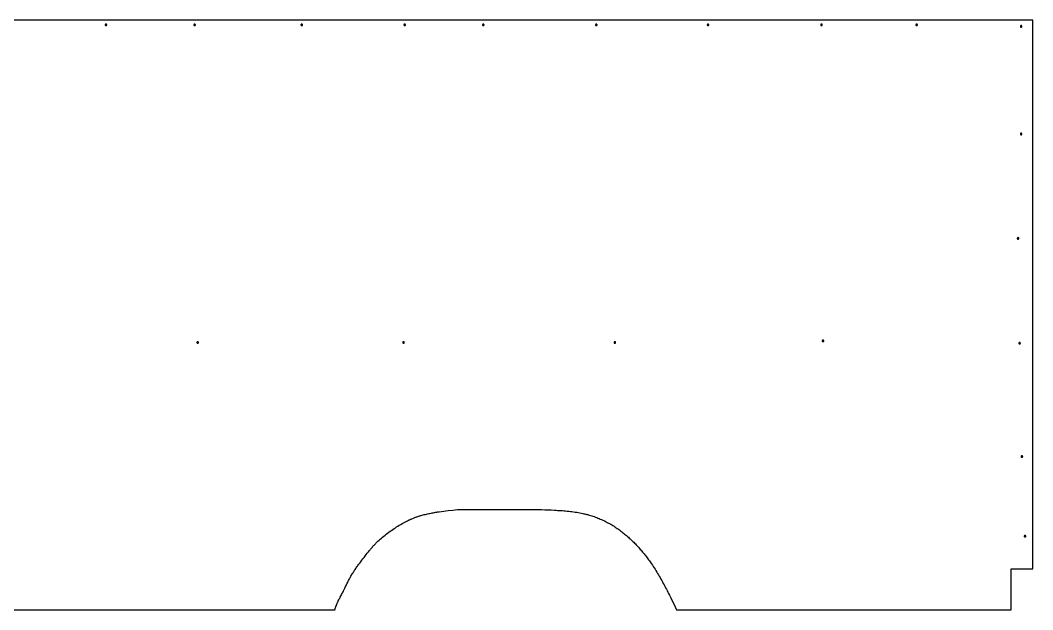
# Model space of a CAD drawing. Extents: x 339 to 7680, y 24 to 7374.
# Drawn here: x 2357 to 4974, y 208 to 1732 of the extents above; entities that cross this region are included whole.
import ezdxf

# ---------------------------------------------------------------- set-up
doc = ezdxf.new("R2010")
doc.units = 0
doc.layers.add('Default Layer', color=1, linetype='CONTINUOUS')

msp = doc.modelspace()

# ---------------------------------------------------------------- linework, layer by layer
at = {"layer": 'Default Layer'}
msp.add_lwpolyline([(2293.5, 208.1), (3170.8, 208.1), (3170.8, 208.2), (3170.8, 208.4), (3170.9, 208.8), (3171, 209.3), (3171.1, 209.7), (3171.4, 210.7), (3171.7, 211.7), (3171.8, 212.3), (3172, 212.9), (3172.5, 214.2), (3172.9, 215.4), (3173.4, 216.7), (3174.4, 219.2), (3174.9, 220.5), (3175.4, 221.7), (3175.9, 223), (3176.3, 224.2), (3176.8, 225.4), (3177.3, 226.5), (3177.8, 227.7), (3178.3, 228.9), (3179.4, 231.2), (3180.6, 233.6), (3181.8, 235.9), (3183, 238.2), (3184.3, 240.4), (3186.8, 245), (3188, 247.3), (3189.3, 249.6), (3190.5, 251.8), (3191.7, 254.1), (3192.8, 256.5), (3193.9, 258.8), (3196, 263.4), (3198.2, 268), (3200.4, 272.5), (3202.6, 277.1), (3203.8, 279.4), (3205, 281.6), (3206.1, 283.9), (3207.3, 286.1), (3208.5, 288.4), (3209.7, 290.6), (3211, 292.8), (3212.2, 295.1), (3213.5, 297.3), (3214.8, 299.5), (3216.1, 301.6), (3217.4, 303.8), (3218.7, 306), (3220.1, 308.1), (3221.5, 310.2), (3222.9, 312.4), (3224.3, 314.5), (3225.7, 316.6), (3227.2, 318.6), (3228.6, 320.7), (3230.1, 322.7), (3231.7, 324.8), (3233.2, 326.8), (3234.8, 328.7), (3237.6, 332.3), (3240.4, 336), (3243.2, 339.6), (3246, 343.3), (3251.6, 350.6), (3254.4, 354.2), (3257.2, 357.8), (3260.1, 361.4), (3261.5, 363.2), (3263, 365), (3264.5, 366.7), (3265.9, 368.5), (3267.4, 370.2), (3268.9, 372), (3270.5, 373.7), (3272, 375.4), (3273.6, 377), (3275.2, 378.7), (3276.8, 380.3), (3278.4, 381.9), (3280.1, 383.5), (3281.7, 385.1), (3284.7, 387.9), (3287.8, 390.6), (3290.9, 393.2), (3294, 395.9), (3297.1, 398.5), (3300.3, 401), (3303.5, 403.6), (3306.8, 406), (3310, 408.5), (3313.3, 410.9), (3316.6, 413.2), (3320, 415.5), (3323.4, 417.8), (3326.8, 420.1), (3330.2, 422.3), (3333.6, 424.4), (3337.1, 426.5), (3340.6, 428.6), (3344.2, 430.7), (3347.7, 432.6), (3349.5, 433.6), (3351.3, 434.6), (3353.1, 435.5), (3354.9, 436.5), (3356.8, 437.4), (3358.6, 438.3), (3360.4, 439.2), (3362.3, 440.1), (3364.1, 440.9), (3366, 441.8), (3367.9, 442.6), (3369.7, 443.4), (3371.6, 444.2), (3373.5, 445), (3375.4, 445.7), (3377.3, 446.5), (3379.2, 447.2), (3381.1, 447.9), (3383, 448.5), (3385, 449.2), (3386.9, 449.8), (3388.9, 450.4), (3390.8, 451), (3392.8, 451.6), (3395.7, 452.4), (3398.6, 453.2), (3401.5, 453.9), (3404.4, 454.6), (3407.3, 455.3), (3410.2, 456), (3413.2, 456.6), (3416.1, 457.2), (3419.1, 457.8), (3422, 458.3), (3425, 458.8), (3427.9, 459.4), (3430.9, 459.9), (3433.9, 460.3), (3436.8, 460.8), (3439.8, 461.2), (3445.8, 462.1), (3451.7, 462.9), (3457.7, 463.7), (3463.7, 464.4), (3475.6, 465.8), (3481.6, 466.5), (3487.5, 467.3), (3643.5, 467.3), (3696.5, 467.3), (3704.8, 466.9), (3713.1, 466.6), (3721.4, 466.2), (3729.7, 465.9), (3738, 465.5), (3742.1, 465.3), (3746.2, 465), (3750.4, 464.8), (3754.5, 464.5), (3758.6, 464.2), (3762.7, 463.9), (3766.8, 463.5), (3770.9, 463.1), (3775.1, 462.7), (3779.2, 462.2), (3783.2, 461.7), (3787.3, 461.2), (3791.4, 460.6), (3795.5, 459.9), (3799.6, 459.2), (3803.6, 458.5), (3807.7, 457.7), (3811.7, 456.8), (3813.8, 456.4), (3815.8, 455.9), (3817.8, 455.4), (3819.8, 454.9), (3821.8, 454.4), (3823.9, 453.9), (3825.9, 453.3), (3827.9, 452.8), (3831.1, 451.8), (3834.4, 450.8), (3837.6, 449.8), (3840.8, 448.7), (3844, 447.5), (3847.1, 446.3), (3850.3, 445.1), (3853.4, 443.9), (3856.5, 442.5), (3859.6, 441.2), (3862.6, 439.8), (3865.7, 438.4), (3868.7, 436.9), (3871.7, 435.4), (3874.6, 433.8), (3877.6, 432.2), (3880.5, 430.6), (3883.4, 428.9), (3886.3, 427.2), (3889.2, 425.4), (3892, 423.7), (3894.8, 421.8), (3897.6, 420), (3900.4, 418.1), (3903.2, 416.1), (3905.9, 414.2), (3908.6, 412.2), (3911.3, 410.1), (3914, 408.1), (3916.6, 406), (3919.2, 403.8), (3921.8, 401.7), (3924.2, 399.6), (3926.6, 397.6), (3929, 395.5), (3931.3, 393.4), (3933.6, 391.3), (3935.9, 389.1), (3938.2, 386.9), (3940.4, 384.8), (3942.7, 382.6), (3944.9, 380.3), (3947.1, 378.1), (3949.3, 375.8), (3951.4, 373.5), (3953.6, 371.3), (3955.7, 368.9), (3957.8, 366.6), (3959.8, 364.2), (3961.9, 361.9), (3963.9, 359.5), (3965.9, 357.1), (3967.9, 354.7), (3969.9, 352.2), (3971.9, 349.8), (3973.8, 347.3), (3975.7, 344.8), (3977.6, 342.3), (3979.5, 339.8), (3981.4, 337.3), (3983.2, 334.7), (3985, 332.1), (3986.8, 329.6), (3988.6, 327), (3991, 323.5), (3993.3, 319.9), (3995.6, 316.4), (3997.9, 312.8), (4000.2, 309.2), (4002.4, 305.6), (4004.6, 302), (4006.8, 298.3), (4008.9, 294.7), (4011, 291), (4013.1, 287.3), (4015.2, 283.6), (4017.3, 279.9), (4019.3, 276.2), (4021.3, 272.5), (4023.3, 268.7), (4025.3, 265), (4027.3, 261.2), (4029.2, 257.4), (4031.2, 253.7), (4033.1, 249.9), (4035, 246.1), (4038.8, 238.5), (4042.5, 230.9), (4046.2, 223.3), (4049.9, 215.6), (4053.5, 208), (4918.6, 208), (4918.6, 314.2), (4974, 314.1), (4974, 1732), (2318.5, 1732)], dxfattribs=at)
for points in [[(2581, 1720.1), (2581, 1720.3), (2581, 1720.5), (2580.9, 1720.6), (2580.8, 1720.8), (2580.8, 1721), (2580.7, 1721.2), (2580.5, 1721.3), (2580.4, 1721.5), (2580.3, 1721.6), (2580.1, 1721.7), (2580, 1721.8), (2579.8, 1721.9), (2579.6, 1722), (2579.4, 1722), (2579.2, 1722), (2579, 1722.1), (2578.8, 1722), (2578.6, 1722), (2578.4, 1722), (2578.2, 1721.9), (2578.1, 1721.8), (2577.9, 1721.7), (2577.7, 1721.6), (2577.6, 1721.5), (2577.5, 1721.3), (2577.3, 1721.2), (2577.2, 1721), (2577.2, 1720.8), (2577.1, 1720.6), (2577, 1720.5), (2577, 1720.3), (2577, 1720.1), (2577, 1719.8), (2577, 1719.7), (2577.1, 1719.5), (2577.2, 1719.3), (2577.2, 1719.1), (2577.3, 1718.9), (2577.5, 1718.8), (2577.6, 1718.6), (2577.7, 1718.5), (2577.9, 1718.4), (2578.1, 1718.3), (2578.2, 1718.2), (2578.4, 1718.1), (2578.6, 1718.1), (2578.8, 1718.1), (2579, 1718.1), (2579.2, 1718.1), (2579.4, 1718.1), (2579.6, 1718.1), (2579.8, 1718.2), (2580, 1718.3), (2580.1, 1718.4), (2580.3, 1718.5), (2580.4, 1718.6), (2580.5, 1718.8), (2580.7, 1718.9), (2580.8, 1719.1), (2580.8, 1719.3), (2580.9, 1719.5), (2581, 1719.7), (2581, 1719.8), (2581, 1720.1)], [(2810, 1720.1), (2810, 1720.3), (2810, 1720.5), (2809.9, 1720.6), (2809.8, 1720.8), (2809.8, 1721), (2809.7, 1721.2), (2809.5, 1721.3), (2809.4, 1721.5), (2809.3, 1721.6), (2809.1, 1721.7), (2809, 1721.8), (2808.8, 1721.9), (2808.6, 1722), (2808.4, 1722), (2808.2, 1722), (2808, 1722.1), (2807.8, 1722), (2807.6, 1722), (2807.4, 1722), (2807.2, 1721.9), (2807.1, 1721.8), (2806.9, 1721.7), (2806.7, 1721.6), (2806.6, 1721.5), (2806.5, 1721.3), (2806.3, 1721.2), (2806.2, 1721), (2806.2, 1720.8), (2806.1, 1720.6), (2806, 1720.5), (2806, 1720.3), (2806, 1720.1), (2806, 1719.8), (2806, 1719.7), (2806.1, 1719.5), (2806.2, 1719.3), (2806.2, 1719.1), (2806.3, 1718.9), (2806.5, 1718.8), (2806.6, 1718.6), (2806.7, 1718.5), (2806.9, 1718.4), (2807.1, 1718.3), (2807.2, 1718.2), (2807.4, 1718.1), (2807.6, 1718.1), (2807.8, 1718.1), (2808, 1718.1), (2808.2, 1718.1), (2808.4, 1718.1), (2808.6, 1718.1), (2808.8, 1718.2), (2809, 1718.3), (2809.1, 1718.4), (2809.3, 1718.5), (2809.4, 1718.6), (2809.5, 1718.8), (2809.7, 1718.9), (2809.8, 1719.1), (2809.8, 1719.3), (2809.9, 1719.5), (2810, 1719.7), (2810, 1719.8), (2810, 1720.1)], [(3087, 1720.1), (3087, 1720.3), (3087, 1720.5), (3086.9, 1720.6), (3086.8, 1720.8), (3086.8, 1721), (3086.7, 1721.2), (3086.5, 1721.3), (3086.4, 1721.5), (3086.3, 1721.6), (3086.1, 1721.7), (3086, 1721.8), (3085.8, 1721.9), (3085.6, 1722), (3085.4, 1722), (3085.2, 1722), (3085, 1722.1), (3084.8, 1722), (3084.6, 1722), (3084.4, 1722), (3084.2, 1721.9), (3084.1, 1721.8), (3083.9, 1721.7), (3083.7, 1721.6), (3083.6, 1721.5), (3083.5, 1721.3), (3083.3, 1721.2), (3083.2, 1721), (3083.2, 1720.8), (3083.1, 1720.6), (3083, 1720.5), (3083, 1720.3), (3083, 1720.1), (3083, 1719.8), (3083, 1719.7), (3083.1, 1719.5), (3083.2, 1719.3), (3083.2, 1719.1), (3083.3, 1718.9), (3083.5, 1718.8), (3083.6, 1718.6), (3083.7, 1718.5), (3083.9, 1718.4), (3084.1, 1718.3), (3084.2, 1718.2), (3084.4, 1718.1), (3084.6, 1718.1), (3084.8, 1718.1), (3085, 1718.1), (3085.2, 1718.1), (3085.4, 1718.1), (3085.6, 1718.1), (3085.8, 1718.2), (3086, 1718.3), (3086.1, 1718.4), (3086.3, 1718.5), (3086.4, 1718.6), (3086.5, 1718.8), (3086.7, 1718.9), (3086.8, 1719.1), (3086.8, 1719.3), (3086.9, 1719.5), (3087, 1719.7), (3087, 1719.8), (3087, 1720.1)], [(3353, 1720.1), (3353, 1720.3), (3353, 1720.5), (3352.9, 1720.6), (3352.8, 1720.8), (3352.8, 1721), (3352.7, 1721.2), (3352.5, 1721.3), (3352.4, 1721.5), (3352.3, 1721.6), (3352.1, 1721.7), (3352, 1721.8), (3351.8, 1721.9), (3351.6, 1722), (3351.4, 1722), (3351.2, 1722), (3351, 1722.1), (3350.8, 1722), (3350.6, 1722), (3350.4, 1722), (3350.2, 1721.9), (3350.1, 1721.8), (3349.9, 1721.7), (3349.7, 1721.6), (3349.6, 1721.5), (3349.5, 1721.3), (3349.3, 1721.2), (3349.2, 1721), (3349.2, 1720.8), (3349.1, 1720.6), (3349, 1720.5), (3349, 1720.3), (3349, 1720.1), (3349, 1719.8), (3349, 1719.7), (3349.1, 1719.5), (3349.2, 1719.3), (3349.2, 1719.1), (3349.3, 1718.9), (3349.5, 1718.8), (3349.6, 1718.6), (3349.7, 1718.5), (3349.9, 1718.4), (3350.1, 1718.3), (3350.2, 1718.2), (3350.4, 1718.1), (3350.6, 1718.1), (3350.8, 1718.1), (3351, 1718.1), (3351.2, 1718.1), (3351.4, 1718.1), (3351.6, 1718.1), (3351.8, 1718.2), (3352, 1718.3), (3352.1, 1718.4), (3352.3, 1718.5), (3352.4, 1718.6), (3352.5, 1718.8), (3352.7, 1718.9), (3352.8, 1719.1), (3352.8, 1719.3), (3352.9, 1719.5), (3353, 1719.7), (3353, 1719.8), (3353, 1720.1)], [(3556, 1720.1), (3556, 1720.3), (3556, 1720.5), (3555.9, 1720.6), (3555.8, 1720.8), (3555.8, 1721), (3555.7, 1721.2), (3555.5, 1721.3), (3555.4, 1721.5), (3555.3, 1721.6), (3555.1, 1721.7), (3555, 1721.8), (3554.8, 1721.9), (3554.6, 1722), (3554.4, 1722), (3554.2, 1722), (3554, 1722.1), (3553.8, 1722), (3553.6, 1722), (3553.4, 1722), (3553.2, 1721.9), (3553.1, 1721.8), (3552.9, 1721.7), (3552.7, 1721.6), (3552.6, 1721.5), (3552.5, 1721.3), (3552.3, 1721.2), (3552.2, 1721), (3552.2, 1720.8), (3552.1, 1720.6), (3552, 1720.5), (3552, 1720.3), (3552, 1720.1), (3552, 1719.8), (3552, 1719.7), (3552.1, 1719.5), (3552.2, 1719.3), (3552.2, 1719.1), (3552.3, 1718.9), (3552.5, 1718.8), (3552.6, 1718.6), (3552.7, 1718.5), (3552.9, 1718.4), (3553.1, 1718.3), (3553.2, 1718.2), (3553.4, 1718.1), (3553.6, 1718.1), (3553.8, 1718.1), (3554, 1718.1), (3554.2, 1718.1), (3554.4, 1718.1), (3554.6, 1718.1), (3554.8, 1718.2), (3555, 1718.3), (3555.1, 1718.4), (3555.3, 1718.5), (3555.4, 1718.6), (3555.5, 1718.8), (3555.7, 1718.9), (3555.8, 1719.1), (3555.8, 1719.3), (3555.9, 1719.5), (3556, 1719.7), (3556, 1719.8), (3556, 1720.1)], [(3848, 1720.1), (3848, 1720.3), (3848, 1720.5), (3847.9, 1720.6), (3847.8, 1720.8), (3847.8, 1721), (3847.7, 1721.2), (3847.5, 1721.3), (3847.4, 1721.5), (3847.3, 1721.6), (3847.1, 1721.7), (3847, 1721.8), (3846.8, 1721.9), (3846.6, 1722), (3846.4, 1722), (3846.2, 1722), (3846, 1722.1), (3845.8, 1722), (3845.6, 1722), (3845.4, 1722), (3845.2, 1721.9), (3845.1, 1721.8), (3844.9, 1721.7), (3844.7, 1721.6), (3844.6, 1721.5), (3844.5, 1721.3), (3844.3, 1721.2), (3844.2, 1721), (3844.2, 1720.8), (3844.1, 1720.6), (3844, 1720.5), (3844, 1720.3), (3844, 1720.1), (3844, 1719.8), (3844, 1719.7), (3844.1, 1719.5), (3844.2, 1719.3), (3844.2, 1719.1), (3844.3, 1718.9), (3844.5, 1718.8), (3844.6, 1718.6), (3844.7, 1718.5), (3844.9, 1718.4), (3845.1, 1718.3), (3845.2, 1718.2), (3845.4, 1718.1), (3845.6, 1718.1), (3845.8, 1718.1), (3846, 1718.1), (3846.2, 1718.1), (3846.4, 1718.1), (3846.6, 1718.1), (3846.8, 1718.2), (3847, 1718.3), (3847.1, 1718.4), (3847.3, 1718.5), (3847.4, 1718.6), (3847.5, 1718.8), (3847.7, 1718.9), (3847.8, 1719.1), (3847.8, 1719.3), (3847.9, 1719.5), (3848, 1719.7), (3848, 1719.8), (3848, 1720.1)], [(4137, 1720.1), (4137, 1720.3), (4137, 1720.5), (4136.9, 1720.6), (4136.8, 1720.8), (4136.8, 1721), (4136.7, 1721.2), (4136.5, 1721.3), (4136.4, 1721.5), (4136.3, 1721.6), (4136.1, 1721.7), (4136, 1721.8), (4135.8, 1721.9), (4135.6, 1722), (4135.4, 1722), (4135.2, 1722), (4135, 1722.1), (4134.8, 1722), (4134.6, 1722), (4134.4, 1722), (4134.2, 1721.9), (4134.1, 1721.8), (4133.9, 1721.7), (4133.7, 1721.6), (4133.6, 1721.5), (4133.5, 1721.3), (4133.3, 1721.2), (4133.2, 1721), (4133.2, 1720.8), (4133.1, 1720.6), (4133, 1720.5), (4133, 1720.3), (4133, 1720.1), (4133, 1719.8), (4133, 1719.7), (4133.1, 1719.5), (4133.2, 1719.3), (4133.2, 1719.1), (4133.3, 1718.9), (4133.5, 1718.8), (4133.6, 1718.6), (4133.7, 1718.5), (4133.9, 1718.4), (4134.1, 1718.3), (4134.2, 1718.2), (4134.4, 1718.1), (4134.6, 1718.1), (4134.8, 1718.1), (4135, 1718.1), (4135.2, 1718.1), (4135.4, 1718.1), (4135.6, 1718.1), (4135.8, 1718.2), (4136, 1718.3), (4136.1, 1718.4), (4136.3, 1718.5), (4136.4, 1718.6), (4136.5, 1718.8), (4136.7, 1718.9), (4136.8, 1719.1), (4136.8, 1719.3), (4136.9, 1719.5), (4137, 1719.7), (4137, 1719.8), (4137, 1720.1)], [(4430, 1720.1), (4430, 1720.3), (4430, 1720.5), (4429.9, 1720.6), (4429.8, 1720.8), (4429.8, 1721), (4429.7, 1721.2), (4429.5, 1721.3), (4429.4, 1721.5), (4429.3, 1721.6), (4429.1, 1721.7), (4429, 1721.8), (4428.8, 1721.9), (4428.6, 1722), (4428.4, 1722), (4428.2, 1722), (4428, 1722.1), (4427.8, 1722), (4427.6, 1722), (4427.4, 1722), (4427.2, 1721.9), (4427.1, 1721.8), (4426.9, 1721.7), (4426.7, 1721.6), (4426.6, 1721.5), (4426.5, 1721.3), (4426.3, 1721.2), (4426.2, 1721), (4426.2, 1720.8), (4426.1, 1720.6), (4426, 1720.5), (4426, 1720.3), (4426, 1720.1), (4426, 1719.8), (4426, 1719.7), (4426.1, 1719.5), (4426.2, 1719.3), (4426.2, 1719.1), (4426.3, 1718.9), (4426.5, 1718.8), (4426.6, 1718.6), (4426.7, 1718.5), (4426.9, 1718.4), (4427.1, 1718.3), (4427.2, 1718.2), (4427.4, 1718.1), (4427.6, 1718.1), (4427.8, 1718.1), (4428, 1718.1), (4428.2, 1718.1), (4428.4, 1718.1), (4428.6, 1718.1), (4428.8, 1718.2), (4429, 1718.3), (4429.1, 1718.4), (4429.3, 1718.5), (4429.4, 1718.6), (4429.5, 1718.8), (4429.7, 1718.9), (4429.8, 1719.1), (4429.8, 1719.3), (4429.9, 1719.5), (4430, 1719.7), (4430, 1719.8), (4430, 1720.1)], [(4676, 1720.1), (4676, 1720.3), (4676, 1720.5), (4675.9, 1720.6), (4675.8, 1720.8), (4675.8, 1721), (4675.7, 1721.2), (4675.5, 1721.3), (4675.4, 1721.5), (4675.3, 1721.6), (4675.1, 1721.7), (4675, 1721.8), (4674.8, 1721.9), (4674.6, 1722), (4674.4, 1722), (4674.2, 1722), (4674, 1722.1), (4673.8, 1722), (4673.6, 1722), (4673.4, 1722), (4673.2, 1721.9), (4673.1, 1721.8), (4672.9, 1721.7), (4672.7, 1721.6), (4672.6, 1721.5), (4672.5, 1721.3), (4672.3, 1721.2), (4672.2, 1721), (4672.2, 1720.8), (4672.1, 1720.6), (4672, 1720.5), (4672, 1720.3), (4672, 1720.1), (4672, 1719.8), (4672, 1719.7), (4672.1, 1719.5), (4672.2, 1719.3), (4672.2, 1719.1), (4672.3, 1718.9), (4672.5, 1718.8), (4672.6, 1718.6), (4672.7, 1718.5), (4672.9, 1718.4), (4673.1, 1718.3), (4673.2, 1718.2), (4673.4, 1718.1), (4673.6, 1718.1), (4673.8, 1718.1), (4674, 1718.1), (4674.2, 1718.1), (4674.4, 1718.1), (4674.6, 1718.1), (4674.8, 1718.2), (4675, 1718.3), (4675.1, 1718.4), (4675.3, 1718.5), (4675.4, 1718.6), (4675.5, 1718.8), (4675.7, 1718.9), (4675.8, 1719.1), (4675.8, 1719.3), (4675.9, 1719.5), (4676, 1719.7), (4676, 1719.8), (4676, 1720.1)], [(4946, 1716.1), (4946, 1716.3), (4946, 1716.5), (4945.9, 1716.6), (4945.8, 1716.8), (4945.8, 1717), (4945.7, 1717.2), (4945.5, 1717.3), (4945.4, 1717.5), (4945.3, 1717.6), (4945.1, 1717.7), (4945, 1717.8), (4944.8, 1717.9), (4944.6, 1718), (4944.4, 1718), (4944.2, 1718), (4944, 1718.1), (4943.8, 1718), (4943.6, 1718), (4943.4, 1718), (4943.2, 1717.9), (4943.1, 1717.8), (4942.9, 1717.7), (4942.7, 1717.6), (4942.6, 1717.5), (4942.5, 1717.3), (4942.3, 1717.2), (4942.2, 1717), (4942.2, 1716.8), (4942.1, 1716.6), (4942, 1716.5), (4942, 1716.3), (4942, 1716.1), (4942, 1715.8), (4942, 1715.7), (4942.1, 1715.5), (4942.2, 1715.3), (4942.2, 1715.1), (4942.3, 1714.9), (4942.5, 1714.8), (4942.6, 1714.6), (4942.7, 1714.5), (4942.9, 1714.4), (4943.1, 1714.3), (4943.2, 1714.2), (4943.4, 1714.1), (4943.6, 1714.1), (4943.8, 1714.1), (4944, 1714.1), (4944.2, 1714.1), (4944.4, 1714.1), (4944.6, 1714.1), (4944.8, 1714.2), (4945, 1714.3), (4945.1, 1714.4), (4945.3, 1714.5), (4945.4, 1714.6), (4945.5, 1714.8), (4945.7, 1714.9), (4945.8, 1715.1), (4945.8, 1715.3), (4945.9, 1715.5), (4946, 1715.7), (4946, 1715.8), (4946, 1716.1)], [(4946, 1438.1), (4946, 1438.3), (4946, 1438.5), (4945.9, 1438.6), (4945.8, 1438.8), (4945.8, 1439), (4945.7, 1439.2), (4945.5, 1439.3), (4945.4, 1439.5), (4945.3, 1439.6), (4945.1, 1439.7), (4945, 1439.8), (4944.8, 1439.9), (4944.6, 1440), (4944.4, 1440), (4944.2, 1440), (4944, 1440.1), (4943.8, 1440), (4943.6, 1440), (4943.4, 1440), (4943.2, 1439.9), (4943.1, 1439.8), (4942.9, 1439.7), (4942.7, 1439.6), (4942.6, 1439.5), (4942.5, 1439.3), (4942.3, 1439.2), (4942.2, 1439), (4942.2, 1438.8), (4942.1, 1438.6), (4942, 1438.5), (4942, 1438.3), (4942, 1438.1), (4942, 1437.8), (4942, 1437.7), (4942.1, 1437.5), (4942.2, 1437.3), (4942.2, 1437.1), (4942.3, 1436.9), (4942.5, 1436.8), (4942.6, 1436.6), (4942.7, 1436.5), (4942.9, 1436.4), (4943.1, 1436.3), (4943.2, 1436.2), (4943.4, 1436.1), (4943.6, 1436.1), (4943.8, 1436.1), (4944, 1436.1), (4944.2, 1436.1), (4944.4, 1436.1), (4944.6, 1436.1), (4944.8, 1436.2), (4945, 1436.3), (4945.1, 1436.4), (4945.3, 1436.5), (4945.4, 1436.6), (4945.5, 1436.8), (4945.7, 1436.9), (4945.8, 1437.1), (4945.8, 1437.3), (4945.9, 1437.5), (4946, 1437.7), (4946, 1437.8), (4946, 1438.1)], [(4938, 1168.1), (4938, 1168.3), (4938, 1168.5), (4937.9, 1168.6), (4937.8, 1168.8), (4937.8, 1169), (4937.7, 1169.2), (4937.5, 1169.3), (4937.4, 1169.5), (4937.3, 1169.6), (4937.1, 1169.7), (4937, 1169.8), (4936.8, 1169.9), (4936.6, 1170), (4936.4, 1170), (4936.2, 1170), (4936, 1170.1), (4935.8, 1170), (4935.6, 1170), (4935.4, 1170), (4935.2, 1169.9), (4935.1, 1169.8), (4934.9, 1169.7), (4934.7, 1169.6), (4934.6, 1169.5), (4934.5, 1169.3), (4934.3, 1169.2), (4934.2, 1169), (4934.2, 1168.8), (4934.1, 1168.6), (4934, 1168.5), (4934, 1168.3), (4934, 1168.1), (4934, 1167.8), (4934, 1167.7), (4934.1, 1167.5), (4934.2, 1167.3), (4934.2, 1167.1), (4934.3, 1166.9), (4934.5, 1166.8), (4934.6, 1166.6), (4934.7, 1166.5), (4934.9, 1166.4), (4935.1, 1166.3), (4935.2, 1166.2), (4935.4, 1166.1), (4935.6, 1166.1), (4935.8, 1166.1), (4936, 1166.1), (4936.2, 1166.1), (4936.4, 1166.1), (4936.6, 1166.1), (4936.8, 1166.2), (4937, 1166.3), (4937.1, 1166.4), (4937.3, 1166.5), (4937.4, 1166.6), (4937.5, 1166.8), (4937.7, 1166.9), (4937.8, 1167.1), (4937.8, 1167.3), (4937.9, 1167.5), (4938, 1167.7), (4938, 1167.8), (4938, 1168.1)], [(2818, 899.1), (2818, 899.3), (2818, 899.5), (2817.9, 899.6), (2817.8, 899.8), (2817.8, 900), (2817.7, 900.2), (2817.5, 900.3), (2817.4, 900.5), (2817.3, 900.6), (2817.1, 900.7), (2817, 900.8), (2816.8, 900.9), (2816.6, 901), (2816.4, 901), (2816.2, 901), (2816, 901.1), (2815.8, 901), (2815.6, 901), (2815.4, 901), (2815.2, 900.9), (2815.1, 900.8), (2814.9, 900.7), (2814.7, 900.6), (2814.6, 900.5), (2814.5, 900.3), (2814.3, 900.2), (2814.2, 900), (2814.2, 899.8), (2814.1, 899.6), (2814, 899.5), (2814, 899.3), (2814, 899.1), (2814, 898.8), (2814, 898.7), (2814.1, 898.5), (2814.2, 898.3), (2814.2, 898.1), (2814.3, 897.9), (2814.5, 897.8), (2814.6, 897.6), (2814.7, 897.5), (2814.9, 897.4), (2815.1, 897.3), (2815.2, 897.2), (2815.4, 897.1), (2815.6, 897.1), (2815.8, 897.1), (2816, 897.1), (2816.2, 897.1), (2816.4, 897.1), (2816.6, 897.1), (2816.8, 897.2), (2817, 897.3), (2817.1, 897.4), (2817.3, 897.5), (2817.4, 897.6), (2817.5, 897.8), (2817.7, 897.9), (2817.8, 898.1), (2817.8, 898.3), (2817.9, 898.5), (2818, 898.7), (2818, 898.8), (2818, 899.1)], [(3350, 899.1), (3350, 899.3), (3350, 899.5), (3349.9, 899.6), (3349.8, 899.8), (3349.8, 900), (3349.7, 900.2), (3349.5, 900.3), (3349.4, 900.5), (3349.3, 900.6), (3349.1, 900.7), (3349, 900.8), (3348.8, 900.9), (3348.6, 901), (3348.4, 901), (3348.2, 901), (3348, 901.1), (3347.8, 901), (3347.6, 901), (3347.4, 901), (3347.2, 900.9), (3347.1, 900.8), (3346.9, 900.7), (3346.7, 900.6), (3346.6, 900.5), (3346.5, 900.3), (3346.3, 900.2), (3346.2, 900), (3346.2, 899.8), (3346.1, 899.6), (3346, 899.5), (3346, 899.3), (3346, 899.1), (3346, 898.8), (3346, 898.7), (3346.1, 898.5), (3346.2, 898.3), (3346.2, 898.1), (3346.3, 897.9), (3346.5, 897.8), (3346.6, 897.6), (3346.7, 897.5), (3346.9, 897.4), (3347.1, 897.3), (3347.2, 897.2), (3347.4, 897.1), (3347.6, 897.1), (3347.8, 897.1), (3348, 897.1), (3348.2, 897.1), (3348.4, 897.1), (3348.6, 897.1), (3348.8, 897.2), (3349, 897.3), (3349.1, 897.4), (3349.3, 897.5), (3349.4, 897.6), (3349.5, 897.8), (3349.7, 897.9), (3349.8, 898.1), (3349.8, 898.3), (3349.9, 898.5), (3350, 898.7), (3350, 898.8), (3350, 899.1)], [(3896, 899.1), (3896, 899.3), (3896, 899.5), (3895.9, 899.6), (3895.8, 899.8), (3895.8, 900), (3895.7, 900.2), (3895.5, 900.3), (3895.4, 900.5), (3895.3, 900.6), (3895.1, 900.7), (3895, 900.8), (3894.8, 900.9), (3894.6, 901), (3894.4, 901), (3894.2, 901), (3894, 901.1), (3893.8, 901), (3893.6, 901), (3893.4, 901), (3893.2, 900.9), (3893.1, 900.8), (3892.9, 900.7), (3892.7, 900.6), (3892.6, 900.5), (3892.5, 900.3), (3892.3, 900.2), (3892.2, 900), (3892.2, 899.8), (3892.1, 899.6), (3892, 899.5), (3892, 899.3), (3892, 899.1), (3892, 898.8), (3892, 898.7), (3892.1, 898.5), (3892.2, 898.3), (3892.2, 898.1), (3892.3, 897.9), (3892.5, 897.8), (3892.6, 897.6), (3892.7, 897.5), (3892.9, 897.4), (3893.1, 897.3), (3893.2, 897.2), (3893.4, 897.1), (3893.6, 897.1), (3893.8, 897.1), (3894, 897.1), (3894.2, 897.1), (3894.4, 897.1), (3894.6, 897.1), (3894.8, 897.2), (3895, 897.3), (3895.1, 897.4), (3895.3, 897.5), (3895.4, 897.6), (3895.5, 897.8), (3895.7, 897.9), (3895.8, 898.1), (3895.8, 898.3), (3895.9, 898.5), (3896, 898.7), (3896, 898.8), (3896, 899.1)], [(4434, 903.1), (4434, 903.3), (4434, 903.5), (4433.9, 903.6), (4433.8, 903.8), (4433.8, 904), (4433.7, 904.2), (4433.5, 904.3), (4433.4, 904.5), (4433.3, 904.6), (4433.1, 904.7), (4433, 904.8), (4432.8, 904.9), (4432.6, 905), (4432.4, 905), (4432.2, 905), (4432, 905.1), (4431.8, 905), (4431.6, 905), (4431.4, 905), (4431.2, 904.9), (4431.1, 904.8), (4430.9, 904.7), (4430.7, 904.6), (4430.6, 904.5), (4430.5, 904.3), (4430.3, 904.2), (4430.2, 904), (4430.2, 903.8), (4430.1, 903.6), (4430, 903.5), (4430, 903.3), (4430, 903.1), (4430, 902.8), (4430, 902.7), (4430.1, 902.5), (4430.2, 902.3), (4430.2, 902.1), (4430.3, 901.9), (4430.5, 901.8), (4430.6, 901.6), (4430.7, 901.5), (4430.9, 901.4), (4431.1, 901.3), (4431.2, 901.2), (4431.4, 901.1), (4431.6, 901.1), (4431.8, 901.1), (4432, 901.1), (4432.2, 901.1), (4432.4, 901.1), (4432.6, 901.1), (4432.8, 901.2), (4433, 901.3), (4433.1, 901.4), (4433.3, 901.5), (4433.4, 901.6), (4433.5, 901.8), (4433.7, 901.9), (4433.8, 902.1), (4433.8, 902.3), (4433.9, 902.5), (4434, 902.7), (4434, 902.8), (4434, 903.1)], [(4942, 897.1), (4942, 897.3), (4942, 897.5), (4941.9, 897.6), (4941.8, 897.8), (4941.8, 898), (4941.7, 898.2), (4941.5, 898.3), (4941.4, 898.5), (4941.3, 898.6), (4941.1, 898.7), (4941, 898.8), (4940.8, 898.9), (4940.6, 899), (4940.4, 899), (4940.2, 899), (4940, 899.1), (4939.8, 899), (4939.6, 899), (4939.4, 899), (4939.2, 898.9), (4939.1, 898.8), (4938.9, 898.7), (4938.7, 898.6), (4938.6, 898.5), (4938.5, 898.3), (4938.3, 898.2), (4938.2, 898), (4938.2, 897.8), (4938.1, 897.6), (4938, 897.5), (4938, 897.3), (4938, 897.1), (4938, 896.8), (4938, 896.7), (4938.1, 896.5), (4938.2, 896.3), (4938.2, 896.1), (4938.3, 895.9), (4938.5, 895.8), (4938.6, 895.6), (4938.7, 895.5), (4938.9, 895.4), (4939.1, 895.3), (4939.2, 895.2), (4939.4, 895.1), (4939.6, 895.1), (4939.8, 895.1), (4940, 895.1), (4940.2, 895.1), (4940.4, 895.1), (4940.6, 895.1), (4940.8, 895.2), (4941, 895.3), (4941.1, 895.4), (4941.3, 895.5), (4941.4, 895.6), (4941.5, 895.8), (4941.7, 895.9), (4941.8, 896.1), (4941.8, 896.3), (4941.9, 896.5), (4942, 896.7), (4942, 896.8), (4942, 897.1)], [(4948, 604.1), (4948, 604.3), (4948, 604.5), (4947.9, 604.6), (4947.8, 604.8), (4947.8, 605), (4947.7, 605.2), (4947.5, 605.3), (4947.4, 605.5), (4947.3, 605.6), (4947.1, 605.7), (4947, 605.8), (4946.8, 605.9), (4946.6, 606), (4946.4, 606), (4946.2, 606), (4946, 606.1), (4945.8, 606), (4945.6, 606), (4945.4, 606), (4945.2, 605.9), (4945.1, 605.8), (4944.9, 605.7), (4944.7, 605.6), (4944.6, 605.5), (4944.5, 605.3), (4944.3, 605.2), (4944.2, 605), (4944.2, 604.8), (4944.1, 604.6), (4944, 604.5), (4944, 604.3), (4944, 604.1), (4944, 603.8), (4944, 603.7), (4944.1, 603.5), (4944.2, 603.3), (4944.2, 603.1), (4944.3, 602.9), (4944.5, 602.8), (4944.6, 602.6), (4944.7, 602.5), (4944.9, 602.4), (4945.1, 602.3), (4945.2, 602.2), (4945.4, 602.1), (4945.6, 602.1), (4945.8, 602.1), (4946, 602.1), (4946.2, 602.1), (4946.4, 602.1), (4946.6, 602.1), (4946.8, 602.2), (4947, 602.3), (4947.1, 602.4), (4947.3, 602.5), (4947.4, 602.6), (4947.5, 602.8), (4947.7, 602.9), (4947.8, 603.1), (4947.8, 603.3), (4947.9, 603.5), (4948, 603.7), (4948, 603.8), (4948, 604.1)], [(4956, 398.1), (4956, 398.3), (4956, 398.5), (4955.9, 398.6), (4955.8, 398.8), (4955.8, 399), (4955.7, 399.2), (4955.5, 399.3), (4955.4, 399.5), (4955.3, 399.6), (4955.1, 399.7), (4955, 399.8), (4954.8, 399.9), (4954.6, 400), (4954.4, 400), (4954.2, 400), (4954, 400.1), (4953.8, 400), (4953.6, 400), (4953.4, 400), (4953.2, 399.9), (4953.1, 399.8), (4952.9, 399.7), (4952.7, 399.6), (4952.6, 399.5), (4952.5, 399.3), (4952.3, 399.2), (4952.2, 399), (4952.2, 398.8), (4952.1, 398.6), (4952, 398.5), (4952, 398.3), (4952, 398.1), (4952, 397.8), (4952, 397.7), (4952.1, 397.5), (4952.2, 397.3), (4952.2, 397.1), (4952.3, 396.9), (4952.5, 396.8), (4952.6, 396.6), (4952.7, 396.5), (4952.9, 396.4), (4953.1, 396.3), (4953.2, 396.2), (4953.4, 396.1), (4953.6, 396.1), (4953.8, 396.1), (4954, 396.1), (4954.2, 396.1), (4954.4, 396.1), (4954.6, 396.1), (4954.8, 396.2), (4955, 396.3), (4955.1, 396.4), (4955.3, 396.5), (4955.4, 396.6), (4955.5, 396.8), (4955.7, 396.9), (4955.8, 397.1), (4955.8, 397.3), (4955.9, 397.5), (4956, 397.7), (4956, 397.8), (4956, 398.1)]]:
    msp.add_lwpolyline(points, close=True, dxfattribs=at)

doc.saveas('drawing.dxf')
